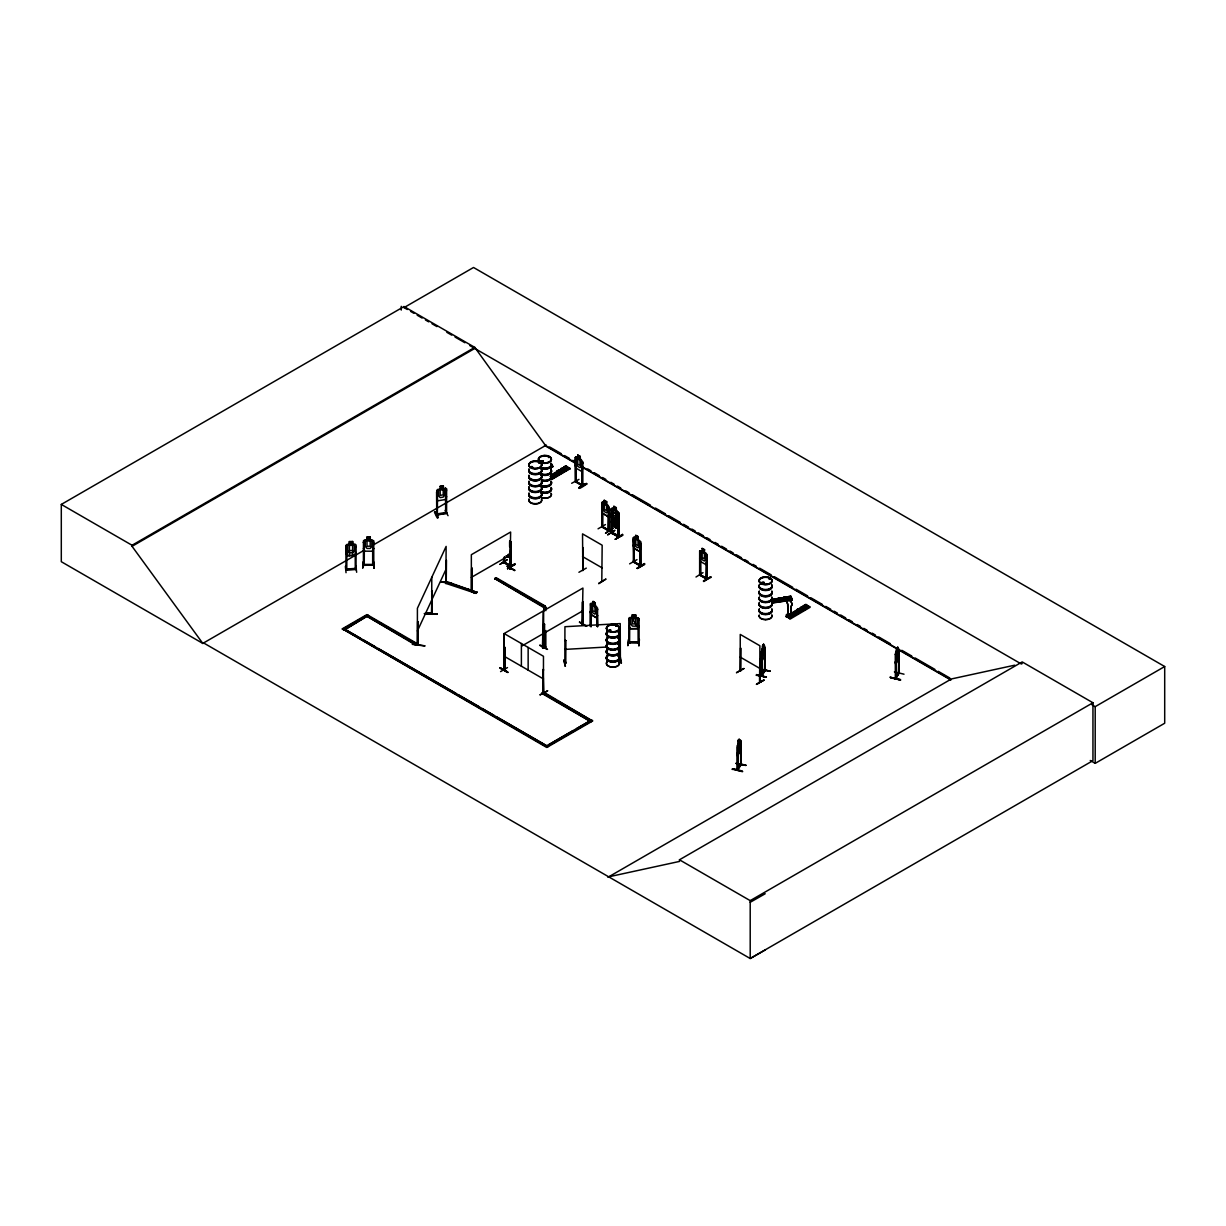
<?xml version="1.0" encoding="UTF-8"?>
<svg xmlns="http://www.w3.org/2000/svg" width="1226" height="1226" viewBox="0 0 1226 1226"><rect width="100%" height="100%" fill="white"/><g stroke="black" fill="none" stroke-linecap="round" stroke-linejoin="round"><path stroke-width="1.5" d="M551.102 470.937L551.271 467.397A3.479 2.023 59.5 0 0 551.271 463.382M806.677 605.184L787.153 617.291L806.984 605.675L805.988 604.97L785.989 616.663L788.027 614.854L790.77 616.601L791.276 605.966A3.479 2.023 59.5 0 0 791.276 601.951A3.479 2.023 59.5 0 0 787.766 599.974A3.479 2.023 59.5 0 0 787.766 603.974L788.103 615.513L787.613 604.066A3.479 2.023 59.5 0 1 787.613 600.05A3.479 2.023 59.5 0 1 791.138 602.043A3.479 2.023 59.5 0 1 791.138 606.042L790.617 616.693L787.904 615.084L789.375 614.732M609.107 630.409L610.579 631.114M609.583 630.133L610.165 631.053M615.759 626.195L616.739 625.904M628.34 639.681L627.865 645.75L628.846 639.282M629.735 619.988L628.785 620.172L629.735 619.988L629.597 642.945L628.693 642.884L639.083 643.129L639.083 618.747L637.872 617.735L629.934 617.506L628.846 618.471L628.877 642.93L628.693 641.826L629.812 641.826L629.827 642.884M638.961 642.056L629.704 641.826M629.842 641.857L638.164 641.995M638.041 620.203L638.991 620.233L638.041 620.203L638.148 642.853M639.344 639.543L638.853 646.025L639.39 639.589M417.836 643.911C416.503 646.194 418.786 641.842 418.066 644.355M417.376 644.677L417.407 608.28L446.126 546.398L445.881 583.392L476.01 593.369L477.021 592.357L446.954 581.63L445.881 583.392L446.954 581.63M431.475 614.211L431.843 612.54M431.521 614.211L431.981 590.641L431.981 614.349L432.364 613.398M446.233 560.757L445.804 583.315M628.831 618.532L629.98 617.597M631.742 617.613L638.194 628.386L629.888 628.754M632.248 617.567L632.248 614.778L635.666 614.885L635.666 617.735L637.259 618.808L637.259 624.019L635.543 626.195L632.355 626.103L630.654 623.819L630.654 618.609L632.355 617.735L632.371 614.87L635.543 615.038M635.666 614.946L635.666 617.674M637.872 617.797L639.083 618.747M639.083 626.317L637.903 629.061M412.365 644.37C430.862 646.822 427.751 646.117 412.488 644.048M436.916 614.241C423.261 614.441 416.963 612.632 437.038 614.011M426.832 613.153L437.176 614.165L426.709 613.506M426.832 612.785L437.069 614.349M740.703 747.753L740.351 751.109C733.071 761.744 741.531 751.369 740.565 747.783M761.239 659.067L761.714 661.304L764.442 656.906L764.84 653.611M898.873 656.446L898.505 659.787L895.746 664.14L895.287 661.902M732.259 769.499C732.995 766.74 755.247 776.043 732.443 768.825M756.58 674.606L766.373 677.12L756.411 675.281M766.342 677.104L756.565 674.974L766.373 677.12M890.597 677.809C921.385 684.782 868.912 672.4 900.405 679.495M900.374 679.94L890.628 677.426M578.917 572.281L586.289 568.113M743.983 668.568L736.673 672.446M560.803 471.673L559.117 472.332L559.087 470.937M800.808 610.487L799.107 609.751L799.398 610.962M531.149 467.596L531.854 466.493L532.161 467.504M532.467 466.708L532.574 467.596M538.75 462.692L539.287 462.524M539.394 462.953L539.287 463.06M542.352 461.344L540.467 461.635A6.482 3.739 0 0 1 543.241 460.746M542.474 461.635L541.294 460.961M548.666 456.976L548.604 457.574M548.42 457.129L548.543 457.007M762.802 583.331L761.162 583.193L761.974 582.427M769.208 578.427L769.959 578.933L768.993 579.086M779.138 599.437L781.115 598.717L780.594 600.081M761.315 659.174L761.729 650.041M737.883 747.032L737.945 769.79L737.132 769.33L741.148 763.829L740.366 764.365M764.488 670.453C758.542 682.039 762.802 672.063 764.809 670.484M761.331 675.97L761.315 651.68M740.826 765.147L740.596 740.259L740.703 765.254L741.071 742.006M740.381 765.101L740.335 764.227M741.086 763.936L740.887 764.334M764.488 670.208L764.518 670.913M741.086 764.717L737.7 770.189M765.285 670.561L764.855 647.788L764.534 670.974M898.551 672.921L899.317 672.522L895.378 678.76M896.068 677.641L895.746 678.959L898.995 673.074M898.551 673.748L898.765 648.937C896.528 652.017 898.244 643.083 897.662 649.979M467.642 588.741L475.075 592.94L467.688 589.17M475.029 593.353L468.761 590.242M507.687 671.879C484.193 659.251 523.41 681.733 500.239 667.726M547.194 649.428L540.099 645.075M737.7 750.067L738.282 751.369C740.856 749.071 740.565 735.615 738.282 740.197L737.654 770.173M897.693 647.021L895.869 653.535L895.808 678.852M787.536 616.847L787.536 614.364L788.854 614.9L787.705 614.257L787.705 616.739C790.034 619.498 788.027 612.586 789.375 614.839M581.63 471.29L582.427 469.052M582.519 469.006L581.676 471.412L576.005 468.133L575.346 464.884L576.082 468.087M608.142 516.59L602.533 513.265L601.721 510.108L602.472 513.311L608.142 516.59L608.97 514.184M596.618 617.797L597.491 615.529M597.583 615.59L596.664 617.935L591.131 614.548L590.242 611.452L590.993 614.655L596.755 617.889M640.539 549.248L639.696 551.654L634.026 548.374L633.367 545.126L634.026 548.374M706.988 562.428C704.644 569.002 708.95 555.117 706.13 553.462M611.299 514.031L612.142 511.625L617.935 514.828L618.624 518.062L617.797 514.935L612.142 511.625L611.376 513.985M618.778 520.253L617.858 522.613L612.065 519.395L611.376 516.161L612.065 519.395M786.234 616.402L790.249 619.007L809.988 607.36L805.957 604.479L789.115 614.624C789.13 615.713 788.226 612.433 786.234 614.931L786.678 617.03L806.677 605.337M436.778 498.185L437.789 500.79L445.498 499.503L446.632 496.53M446.387 512.345L436.487 514.016L437.697 514.261M436.487 514.843L446.494 513.158M742.19 771.292L732.412 769.223M356.015 568.665C353.517 568.849 357.578 568.174 356.015 569.523L356.122 545.018L354.912 544.083L346.989 544.421L345.901 545.539L346.958 555.746L354.958 555.409L356.122 552.512M372.474 551.148L373.608 548.39M364.52 551.179L363.463 548.466L364.612 551.148L372.551 551.24L373.715 548.405M434.525 512.131C440.502 526.751 437.1 510.215 434.525 512.146M435 511.993L437.973 517.357M417.637 621.536L417.514 644.263M432.334 590.702L431.552 591.606M449.743 583.346L441.421 581.722M446.233 583.438L446.463 560.236M441.299 581.906L451.49 583.239L441.283 582.074M538.827 459.014L538.72 461.466A2.314 1.349 59.5 0 0 538.383 461.574M578.963 479.397L571.668 483.289M598.058 528.82L605.429 524.575M636.984 559.638L629.643 563.853M696 577.002L703.019 572.634M417.407 630.961L431.782 599.974M432.533 598.349L446.126 569.079M607.728 534.934L614.931 530.276L607.774 534.597M503.503 562.489L504.33 562.872L504.254 557.156M503.61 561.692L504.576 562.719L504.499 557.002M510.031 540.835L511.012 542.183L511.012 566.565L503.564 562.473L511.181 566.366L510.66 565.171M611.238 533.019L611.989 533.448L612.264 510.568L611.345 510.338L612.019 510.721M612.096 533.448L612.264 510.568M616.157 507.717L617.383 517.326L616.157 518.874L616.157 524.069L613.843 522.797L613.843 517.587L612.617 514.69L613.843 506.246L616.31 507.61L616.234 510.46L618.778 512.759L618.778 537.141C620.678 535.272 602.993 528.682 618.195 535.946M564.236 659.849L565.385 666.285L564.221 660.186M565.278 666.208L563.715 660.339M504.085 670.055L503.947 633.658L543.225 610.977L542.49 647.864L543.578 647.573M505.189 669.748L504.131 670.3L504.438 647.236L504.928 670.499L504.56 669.12M505.189 670.346L504.438 669.917M542.735 691.587L592.556 721.026L546.75 747.477L342.376 628.769L366.926 614.594L417.805 643.957M345.38 566.335L346.038 572.711M363.233 561.753L362.712 568.19L363.294 562.182M575.53 481.542L582.84 485.726L582.028 484.515M602.38 526.49C600.694 524.605 604.265 528.145 601.69 526.889M606.64 501.587L606.472 504.468L606.64 501.587L604.142 500.239L603.008 508.606L604.219 511.533L606.472 512.836L607.682 511.303L607.682 506.093L606.472 504.468L609.061 506.752L609.046 531.134L608.724 529.739M640.539 566.151L633.244 561.952M634.317 561.447L633.244 561.125L634.057 561.6M633.551 560.956L634.317 562.274L633.581 539.164L634.057 562.428L633.275 537.693L635.696 538.091M638.194 539.44L638.194 536.651L635.696 535.302L634.578 543.67L635.773 546.597L638.041 547.899L639.236 546.367L639.236 541.156L638.041 539.532L640.616 541.815L640.616 566.197L639.773 565.768L640.125 550.505M699.632 575.147L699.663 550.811L702.237 551.302M700.705 574.534L699.939 574.075L700.613 575.316M706.758 578.442L706.988 579.316L706.912 554.918M700.107 574.963L707.264 579.132L706.498 556.068L706.237 578.979L706.498 561.738M610.364 630.915L609.705 630.164M615.759 626.118L616.586 626.103M616.831 626.118L616.203 626.317M471.382 590.273L472.347 590.089L471.336 590.258M510.89 568.665L509.893 568.91L510.629 545.8L510.139 569.063L510.951 568.665L510.935 542.168M542.75 647.19L543.578 646.746L542.75 648.018L543.225 624.754L542.612 647.757M583.254 624.708L582.197 624.953L582.672 624.218M761.668 652.814L761.653 676.124L762.48 648.83L761.744 650.102C765.453 639.313 764.809 653.81 762.419 657.213L761.836 655.91M756.396 675.373L756.595 674.591M770.005 671.342L760.35 669.059M760.166 668.936L770.143 671.128M738.481 740.366L739.186 739.247L738.481 741.286M736.09 763.43L745.822 765.162M736.244 763.246L745.852 765.162M740.734 764.626L737.178 770.204L737.117 745.776L740.673 740.381M896.65 649.044L897.355 647.926L896.65 649.979M896.528 648.876L895.241 654.485L898.397 648.539M898.535 673.871L898.888 650.623L899.302 673.457M896.053 655.711L896.053 678.392M894.398 671.894L904.022 674.193M898.535 673.289L896.083 677.748M558.688 472.087C558.182 469.773 562.581 471.458 559.991 472.393M432.349 612.724L431.705 613.904L431.782 577.293M530.889 467.029L532.115 466.631M532.467 467.106L531.256 467.29M538.904 462.769L539.379 463.152M542.352 461.926L541.662 461.145M761.959 583.346L762.817 582.871L761.959 582.565M566.014 662.5L565.079 662.622M619.207 659.726L620.295 659.19L620.371 660.247L620.218 623.59L564.925 626.716L564.849 663.404L566.014 662.745M445.482 512.499L446.586 512.529M445.482 513.326L445.605 512.759M345.809 568.833L346.989 569.232M355.249 569.216L355.969 568.358M616.157 527.977L617.383 519.533L616.157 516.621L616.157 511.426L613.858 510.154L612.617 522.107L613.843 523.732L613.69 526.613L616.157 527.977L616.157 525.188M431.95 612.448L431.521 613.521M431.935 614.333L431.981 590.641M417.805 644.784L417.989 621.597M445.467 488.255L437.789 489.465L436.747 490.645L436.824 515.073L446.586 513.357L446.601 488.975L445.436 488.178L446.632 489.036M436.885 490.722L437.851 489.557M895.746 677.442L895.869 678.039M791.031 597.307L770.939 600.142M791.965 599.07L771.859 602.073M772.303 603.039L792.318 600.004L772.165 602.732M500.193 668.124L507.702 672.354M363.294 564.251C364.919 563.255 364.873 566.228 363.294 565.293M363.294 565.079L364.459 565.079M373.608 564.251C374.39 567.24 370.773 563.715 373.715 564.251M583.162 569.569L582.488 570.396M602.211 581.323L602.211 580.879M740.473 670.27L740.627 671.097L740.841 648.247M476.01 593.369L477.021 591.652M628.693 642.654L629.735 642.669M764.917 671.036L764.84 646.133M761.775 676.016L765.223 670.561M363.586 541.018L367.003 540.007L367.003 537.218M471.382 591.101L471.336 554.704L510.629 532.023L510.001 568.803M504.683 668.86L503.855 669.273L504.821 669.948M543.562 647.619L543.639 610.732L582.932 588.051L582.197 624.953M544.528 647.021L544.559 624.279L543.639 624.524L544.559 624.279M564.956 662.331L565.079 663.419M564.925 663.189L565.738 663.067M619.375 659.22L620.371 659.435L619.207 659.496M619.375 660.048L620.295 660.017L619.176 660.109L619.283 637.428L620.264 637.581L619.314 637.643M345.916 568.833L346.054 569.921L356.107 569.462M345.916 569.646L356.092 569.247M530.981 466.891L531.854 466.6M540.605 461.344L541.31 461.007L540.758 462.049M762.572 583.315L763.139 583.04M576.067 457.007L582.595 461.574L582.595 485.956L575.3 481.757L575.346 457.405L577.844 457.942L577.752 454.999L580.174 456.409L581.216 466.125L580.021 467.658L577.752 466.355L576.557 463.428L576.557 458.217L577.752 457.988M575.346 457.405L576.143 456.961M602.579 502.032L601.721 502.629L604.219 502.982M634.164 537.203L633.367 537.77L633.352 562.06M590.288 626.379L590.334 603.912L591.131 603.483C594.641 606.763 590.733 597.951 595.162 602.916L596.204 612.648L594.993 614.18L592.74 612.877L591.53 609.95L592.74 601.522M510.031 555.424L510.859 554.842M508.392 554.413L508.392 557.401L508.468 554.55L510.935 554.918M618.701 537.095L611.345 533.019L611.299 508.729L613.766 509.096M611.391 508.805L612.203 508.223M372.781 565.048L373.715 565.079M373.578 564.496L363.294 564.466M629.689 642.072L628.877 642.072M552.451 466.141L551.746 467.045L553.248 466.585M565.952 465.911L569.983 468.792L565.952 465.911C558.627 467.688 574.917 471.918 563.945 467.091M550.505 476.822L566.673 466.616L550.259 476.5M551.302 479.136L569.676 468.301L568.757 468.133M506.001 555.991L508.468 557.355M510.077 555.531L508.3 554.474M611.207 521.479L612.157 522.889M613.69 523.824L612.126 522.858M613.69 526.613L616.234 527.931M789.038 618.348L809.696 606.87L805.988 604.97M789.667 618.686L789.958 617.03L791.965 615.85L789.667 616.862L789.667 618.057L786.525 616.28L788.533 613.904M510.062 540.758L510.935 542.229M510.43 565.355L504.33 562.274L510.782 565.692M514.767 563.853L507.533 568.665L514.797 563.914M507.533 568.665L515.119 564.466M514.843 564.312L507.61 568.619M611.299 508.729L611.33 533.049L619.053 536.957L618.778 512.759L612.172 508.116M618.027 514.046L618.946 514.261L618.027 514.046L618.027 536.819L618.272 525.234M615.299 539.241L622.517 534.429L615.299 539.241L622.915 535.072L615.36 539.149M538.72 461.466L538.827 461.405A2.314 1.349 59.5 0 0 538.475 461.512M551.271 467.397L551.118 467.474A3.479 2.023 59.5 0 0 551.118 463.474A6.482 3.739 0 0 1 548.865 467.336A6.482 3.739 0 0 1 541.677 467.596M556.819 471.29C567.791 476.117 551.501 471.887 558.826 470.11L562.55 472.5L558.826 470.11M560.604 469.068C571.577 473.88 555.286 469.65 562.611 467.888L566.335 470.278L562.611 467.888M550.857 475.106L565.952 466.202L566.673 466.769M551.348 475.397L566.673 466.616M550.428 476.776L566.948 467.121M550.581 478.738L568.956 467.888M550.673 478.799L567.347 469.052M551.072 479.029L569.676 468.01M551.639 479.151L569.722 468.485M551.792 479.443L569.921 468.807M796.823 609.858C807.796 614.686 791.521 610.456 798.831 608.678L802.555 611.069L798.831 608.678M800.609 607.636C811.581 612.448 795.306 608.219 802.616 606.456L806.34 608.847L802.616 606.456M803.95 605.659C814.922 610.487 798.647 606.257 805.957 604.479M806.156 605.246L786.433 616.877L787.153 617.291M788.946 618.272L808.961 606.456M789.237 618.241L807.367 607.621M789.268 618.287L809.681 606.579M349.425 544.482L347.724 545.478L347.724 550.689L349.425 552.849L352.613 552.711L354.314 550.413L354.314 545.202L352.613 544.344M471.995 568.098L471.995 590.779M507.12 566.397L514.935 570.396L507.533 566.167M510.338 568.174L509.893 568.098M504.606 647.052L504.867 647.19M582.442 625.091L582.273 602.227L583.178 601.981L582.58 625.045L583.178 601.981M504.698 670.453L505.112 647.619M543.884 647.405C543.884 645.719 543.93 646.117 544.635 646.317M544.375 646.761L544.007 647.328M543.21 692.215L543.057 669.534L543.731 692.567M543.731 669.917L542.796 669.687M542.72 691.74L543.455 692.797L543.47 656.278L504.192 633.597L504.315 670.239M543.547 691.97L542.015 693.502L591.116 721.853L542.015 692.797M542.842 692.429L543.731 692.598M540.084 694.82L547.731 690.759L540.114 694.851M583.116 547.7L583.162 570.396M601.797 581.553L602.165 545.218L582.534 533.877L582.825 570.565L582.779 547.501M598.686 583.346L606.012 579.024L598.717 583.729M736.458 672.813L743.814 668.492M759.522 682.1L759.813 659.205L759.813 681.886M763.936 680.139L756.396 684.307L763.936 680.154M203.7 642.991L202.903 643.466L61.3 561.707L61.3 504.422L404.028 306.546L474.784 347.387L545.539 445.528L575.3 462.708M404.028 306.546L404.028 307.603L473.527 267.483L1164.7 666.53L1164.7 723.233L1095.201 763.354L1090.236 760.472M61.3 504.422L132.056 545.264L474.784 347.387M765.208 949.966L750.205 958.517L203.608 642.945L202.796 643.405L132.056 546.321L474.784 348.445M202.796 643.405L363.831 550.428M373.746 544.712L546.336 445.069M575.561 458.922L576.036 482.17L575.852 481.282M580.174 456.409L577.676 455.061M580.174 459.198L581.66 460.148M581.844 462.846L582.764 463.091L581.844 462.846L581.844 485.619M586.81 483.979C571.454 494.829 582.902 481.757 586.81 483.994M579.07 487.58L586.457 483.35M342.376 629.474L366.926 615.299L404.365 636.922M471.336 577.385L510.629 554.704M602.012 504.101L602.135 526.812L609.322 530.965L609.23 508.269L608.311 508.024L608.311 530.735M608.127 505.327L602.487 502.078M609.23 508.269L608.311 508.024M494.691 578.503L496.132 577.676L545.233 606.027L543.808 607.56L494.691 578.503L543.808 606.855L545.831 606.855L545.831 610.671M494.691 579.208L496.132 578.381L505.94 584.051M608.234 530.076C592.143 520.606 613.828 533.049 608.494 529.693M608.234 530.674L608.571 513.556M612.877 528.483L605.491 533.187L612.908 528.544M407.645 638.807L417.468 644.478L416.028 645.305L366.926 616.249L416.028 644.6L418.02 643.619M634.057 537.141L640.616 541.815M635.773 535.44L638.194 536.651M639.911 565.845L640.125 542.949M545.233 606.027L543.808 606.855L543.808 611.376M640.386 565.324L634.057 561.83L640.049 564.987M637.459 568.496L644.815 564.19L637.459 568.435M590.334 603.912L591.101 603.361L597.583 608.096L597.491 626.762M590.534 605.445L591.208 605.828M592.74 601.705L595.162 602.916M521.954 645.933L543.225 633.658M543.639 633.413L582.932 610.732M596.648 606.655L595.085 605.751L594.993 603.008M596.832 626.379L597.093 609.215L597.752 626.609M702.069 548.42L704.567 549.769L704.414 552.65L705.624 554.275L705.624 559.485L704.414 561.018L702.161 559.715L700.95 556.788L700.95 551.577L702.161 551.348L702.161 548.374L704.567 549.769M597.752 609.598L596.832 609.368M700.613 552.665L699.694 552.436L700.613 552.665L700.69 575.392M704.567 552.558L706.099 553.524L699.74 550.888L700.061 574.979M699.663 558.29L700.398 561.493L706.161 564.726M707.157 556.451L706.237 556.206M700 574.136L700.444 574.718M706.421 578.105L700.444 574.948L706.988 578.488M703.433 580.894L710.835 576.68L703.831 581.553M703.479 581.277L711.172 577.277M542.015 693.502L543.44 692.675L554.903 699.295M548.405 744.872L573.17 730.558M576.481 728.658L588.036 721.991M342.376 628.769L546.75 746.772L592.556 720.321M607.912 877.295L951.453 678.943L1014.745 665.182M608.709 876.82L679.465 861.434L679.465 859.794L1022.193 661.917L1092.948 702.759L1092.948 760.641L750.205 958.517L750.205 900.635L1092.948 702.759M1022.193 663.557L1021.396 664.032L469.849 345.594M1091.922 704.751L1095.201 706.651L1164.7 666.53M750.205 902.29L765.208 893.739M367.003 540.084L365.287 541.003L365.287 546.214L367.003 548.451L370.191 548.451L371.892 546.214L371.892 541.003L370.191 540.084L370.191 537.218M615.835 626.18L616.448 625.904M610.517 631.007L608.862 630.716M544.145 646.807L544.298 624.126M762.633 583.055L761.637 583.055M437.651 514.077L437.513 514.951L437.498 513.847M609.552 630.271L609.077 630.317A6.482 3.739 0 0 1 610.609 629.781M446.233 582.611L445.85 583.453M540.865 461.558L541.938 462.018L540.804 461.926M532.207 467.259L531.364 467.198M472.071 589.905L471.52 591.361L471.596 568.634M564.88 662.316L565.86 662.301L565.033 662.316M620.157 660.293L619.207 660.324L619.283 637.428M582.028 485.343L582.105 462.692M633.505 561.799L640.876 566.014L640.784 543.333L639.865 543.087M443.352 485.818L440.027 486.293L440.18 489.235L438.525 490.431L438.525 495.641L440.18 497.603L443.23 497.082L444.885 494.584L444.885 489.373L443.23 488.714L443.352 485.818L443.322 488.546M440.18 486.431L443.23 485.925M436.594 492.147L437.59 492.193L436.594 492.147L436.732 515.043M445.482 490.645L446.494 490.691L445.482 490.645L445.697 513.541M445.084 510.368L448.042 515.686M355.249 568.42L345.87 569.063M778.249 598.487L781.008 597.767L782.357 600.97L781.008 597.767M783.46 597.384C787.628 604.679 780.043 595.346 786.234 596.955L787.582 600.158L786.234 596.955M788.073 596.679L790.847 596.25L792.195 599.146L789.421 599.575L788.073 596.679L789.421 599.575M770.863 599.637L790.847 596.541L791.199 597.66M770.878 599.836L790.847 596.25M771.016 600.311L790.923 597.062M782.357 600.679L779.598 601.399L778.249 598.196M784.809 600.296L787.582 599.866M772.043 602.487L792.211 599.437M432.058 613.965L431.736 591.162M639.007 643.16L638.884 642.026L637.949 642.301M446.341 513.158L446.494 512.33M437.36 514.629L437.498 491.994M559.362 471.106L560.68 471.412M799.704 610.747C801.283 612.004 796.869 608.019 800.854 610.318M565.86 640.447L564.925 640.508L565.906 640.646L565.753 663.097M619.804 657.167L620.984 663.067M564.925 649.397L606.87 647.021M575.668 481.619L575.423 457.482M575.913 482.14L576.22 464.976M609.046 531.134L601.767 526.935L601.813 502.583M352.613 555.501L352.598 541.494L349.303 541.54L349.303 544.329M349.425 545.401L352.613 545.279M349.425 550.612L352.613 550.489M347.035 555.577L354.958 555.409M346.851 546.934L345.916 546.965L346.881 547.148L346.774 569.891L346.927 568.757M355.157 546.597L356.107 546.765L355.157 546.597L355.295 569.523M355.05 568.695L345.931 569.033M355.846 565.876L356.659 572.266M367.003 537.294L370.191 537.294M370.191 540.007L373.715 540.972L373.792 568.082M363.402 542.398L364.352 542.398L364.245 565.355M373.608 542.398L372.673 542.398L372.673 565.293M363.402 542.612L364.352 542.612M372.673 542.612L373.608 542.612M373.715 562.182L374.282 568.144M364.459 564.696L372.551 564.696M373.578 565.063L363.402 565.355L363.463 540.911L364.551 539.915L372.474 540.084L373.608 541.003M543.808 607.56L545.831 607.56M543.808 646.945L545.831 646.945M897.555 649.949L897.555 658.316L896.451 660.048L895.869 658.745M637.827 628.892L629.98 628.662L628.846 625.95L629.888 628.831M510.706 567.623L510.215 569.017M559.7 472.179L558.688 471.857M762.143 582.457L763.108 582.902M780.303 599.866L779.475 599.667M345.977 569.875L345.901 545.539M609.705 631.114L608.924 630.854A6.59 3.801 0 0 1 610.579 630.409M895.348 662.009L895.639 664.124M760.197 669.289L770.158 671.158M738.251 740.167L738.389 743.017M737.071 753.3L737.592 755.461M736.075 763.43L745.852 765.499M620.325 657.075L621.444 663.067M446.954 582.335L475.259 591.76M445.942 582.641L476.01 592.664M373.807 562.106L373.853 568.144M582.488 485.128L576.036 481.588L581.768 484.898M582.488 485.956L582.519 461.558M640.508 566.213L639.788 564.895L640.8 565.155M781.115 598.962L779.292 599.775M613.843 515.349L616.157 516.636M616.08 525.05L617.919 526.061L611.376 521.433M506.491 555.7L507.978 556.512L507.978 555.593M756.595 684.399L763.783 680.016M550.597 464.654L553.11 466.37M579.469 621.965L586.886 626.195M579.469 622.287L585.645 625.98M468.868 589.859L475.09 592.924M547.547 649.336L539.731 645.351M507.487 667.572L500.576 671.618M404.028 307.603L407.323 309.504M410.618 311.404L413.913 313.304M417.192 315.205L422.127 318.055M425.422 319.955L428.717 321.856M432.012 323.756L436.946 326.606M446.816 332.307L451.75 335.158M455.045 337.058L464.915 342.744M549.646 446.969L561.217 453.651M564.527 455.566L569.492 458.432M572.787 460.332L576.097 462.248M587.683 468.93L590.978 470.845M594.288 472.746L599.253 475.611M602.564 477.527L605.859 479.427M610.824 482.293L614.134 484.209M617.444 486.109L620.739 488.025M625.704 490.89L629.015 492.791M632.325 494.706L650.516 505.204M655.466 508.07L665.396 513.801M668.691 515.702L680.277 522.383M683.572 524.299L688.537 527.165M691.847 529.065L695.157 530.981M698.468 532.896L703.418 535.747M706.728 537.662L710.038 539.578M714.988 542.428L718.298 544.344M721.608 546.26L726.574 549.125M729.884 551.026L733.179 552.941M736.489 554.842L741.454 557.707M744.764 559.623L748.059 561.523M753.025 564.389L756.335 566.305M759.645 568.205L771.215 574.887M774.525 576.802L792.716 587.3M796.011 589.216L807.597 595.897M810.892 597.798L822.477 604.495M825.772 606.395L830.738 609.261M834.048 611.176L837.358 613.077M840.668 614.992L845.618 617.858M848.928 619.758L852.239 621.674M857.189 624.54L860.499 626.44M863.809 628.356L867.119 630.256M872.084 633.122L875.379 635.037M878.69 636.938L890.26 643.635M901.846 650.316L911.761 656.033M915.071 657.948L934.917 669.396M938.212 671.312L949.798 677.993M581.906 466.524L950.64 679.419M544.451 445.375L574.32 462.616M580.955 466.447L950.886 680.032M706.912 579.27L699.74 575.178M634.164 548.267L639.727 551.485M582.534 556.558L602.165 567.899M740.243 657.105L759.89 668.446M509.219 585.936L543.593 605.782M504.192 656.278L543.47 678.959M558.182 701.18L592.556 721.026M346.881 630.425L360.092 638.056M363.386 639.957L374.941 646.623M378.236 648.523L455.781 693.303M459.091 695.203L478.891 706.636M482.186 708.536L493.741 715.218M497.036 717.118L548.191 746.649L345.242 629.474M679.465 859.794L750.205 900.635M788.226 615.329L788.241 613.751M611.376 532.268L611.866 533.402M510.246 566.182L510.261 554.811M586.472 483.718L579.101 487.979M781.299 598.855L780.303 600.096L779.184 599.376M345.901 552.941L347.035 555.654M352.72 541.448L352.72 544.252M1095.201 706.651L1095.201 763.354M895.287 654.469L895.348 678.898M791.965 615.85L791.965 617.322M791.674 615.682L791.674 616.862M763.323 645.091L762.618 647.144L763.66 644.186L763.614 647.144L763.553 644.171L762.373 646.025L762.526 648.861M759.783 682.254L759.89 645.765L740.243 634.424L740.213 670.959M740.504 648.064L740.473 671.097M737.546 746.956L737.531 770.28M700.368 552.819L700.444 575.546M640.447 541.846L640.447 549.294M638.118 536.697L638.041 539.532M637.934 642.056L637.918 643.098M613.935 506.384L613.935 509.173M604.295 500.331L604.295 503.12M602.686 513.939L602.502 527.364L602.426 504.637M597.093 616.785L597.093 626.225M591.208 611.498L591.208 626.609M590.947 605.966L590.947 626.762M590.534 611.115L590.534 626.225M589.691 721.026L546.75 745.822M551.961 478.753L551.669 477.113L551.669 478.293M545.831 630.47L545.831 647.65L543.808 647.65L543.9 624.662M543.057 669.534L543.179 692.246M528.145 647.435L528.145 670.116M521.387 643.527L521.387 666.208M514.537 570.626L507.166 565.937M509.618 541.54L509.618 546.75M503.825 558.52L503.61 562.519M503.58 558.673L503.58 562.535M472.255 568.251L472.255 591.024M401.254 306.331L401.254 310.086M370.298 539.992L370.298 537.126L366.88 537.203L366.88 539.992M349.425 541.616L349.425 555.639M132.056 545.264L132.056 546.321M541.555 481.128A6.467 3.739 0 0 1 535.302 485.833A6.467 3.739 0 0 1 529.05 481.128M541.57 469.987A6.498 3.755 0 0 1 535.302 474.707A6.498 3.755 0 0 1 529.019 469.987M541.57 468.945A6.482 3.739 0 0 1 535.302 473.665A6.482 3.739 0 0 1 529.034 468.945M541.57 476.255A6.482 3.739 0 0 1 535.302 480.96A6.482 3.739 0 0 1 529.034 476.255M541.003 474.952A6.59 3.801 0 0 1 536.16 480.623A6.59 3.801 0 0 1 528.942 475.872M541.003 474.631A6.59 3.801 0 0 1 536.16 480.301A6.59 3.801 0 0 1 528.942 475.55M541.57 475.198A6.498 3.755 0 0 1 535.302 479.918A6.498 3.755 0 0 1 529.019 475.198M541.003 468.7A6.59 3.801 0 0 1 536.16 474.37A6.59 3.801 0 0 1 528.942 469.619M541.003 468.378A6.59 3.801 0 0 1 536.16 474.048A6.59 3.801 0 0 1 528.942 469.297M541.555 481.496A6.467 3.739 0 0 1 535.302 486.201A6.467 3.739 0 0 1 529.05 481.496M541.555 482.079A6.467 3.739 0 0 1 535.302 486.783A6.467 3.739 0 0 1 529.05 482.079M541.555 498.967A6.467 3.739 0 0 1 535.302 503.671A6.467 3.739 0 0 1 529.05 498.967M541.585 481.726A6.513 3.755 0 0 1 535.302 486.461A6.513 3.755 0 0 1 529.019 481.726M541.57 487.825A6.498 3.755 0 0 1 535.302 492.545A6.498 3.755 0 0 1 529.019 487.825M541.57 486.783A6.482 3.739 0 0 1 535.302 491.503A6.482 3.739 0 0 1 529.034 486.783M541.57 494.093A6.482 3.739 0 0 1 535.302 498.798A6.482 3.739 0 0 1 529.034 494.093M541.003 492.791A6.59 3.801 0 0 1 536.16 498.461A6.59 3.801 0 0 1 528.942 493.71M541.003 492.469A6.59 3.801 0 0 1 536.16 498.139A6.59 3.801 0 0 1 528.942 493.388M541.57 493.036A6.498 3.755 0 0 1 535.302 497.756A6.498 3.755 0 0 1 529.019 493.036M541.003 486.538A6.59 3.801 0 0 1 536.16 492.208A6.59 3.801 0 0 1 528.942 487.458M541.003 486.216A6.59 3.801 0 0 1 536.16 491.887A6.59 3.801 0 0 1 528.942 487.136M541.555 499.334A6.467 3.739 0 0 1 535.302 504.039A6.467 3.739 0 0 1 529.05 499.334M618.165 638.424A6.482 3.739 0 0 1 617.107 643.435A6.482 3.739 0 0 1 608.357 643.267A6.482 3.739 0 0 1 607.881 638.225M618.241 638.026A6.59 3.801 0 0 1 617.184 643.129A6.59 3.801 0 0 1 608.28 642.96A6.59 3.801 0 0 1 607.805 637.827M618.18 643.711A6.513 3.755 0 0 1 617.122 648.753A6.513 3.755 0 0 1 608.341 648.585A6.513 3.755 0 0 1 607.866 643.512M618.134 643.313A6.452 3.724 0 0 1 617.092 648.324A6.452 3.724 0 0 1 608.372 648.156A6.452 3.724 0 0 1 607.897 643.114M618.241 631.758A6.59 3.801 0 0 1 617.184 636.861A6.59 3.801 0 0 1 608.28 636.692A6.59 3.801 0 0 1 607.805 631.559M618.165 637.367A6.482 3.739 0 0 1 617.107 642.393A6.482 3.739 0 0 1 608.357 642.225A6.482 3.739 0 0 1 607.881 637.168M618.165 632.156A6.482 3.739 0 0 1 617.107 637.183A6.482 3.739 0 0 1 608.357 637.014A6.482 3.739 0 0 1 607.881 631.957M609.123 631.298A6.482 3.739 0 0 1 610.609 630.838M618.241 637.704A6.59 3.801 0 0 1 617.184 642.807A6.59 3.801 0 0 1 608.28 642.639A6.59 3.801 0 0 1 607.805 637.505M618.241 631.436A6.59 3.801 0 0 1 617.184 636.539A6.59 3.801 0 0 1 608.28 636.371A6.59 3.801 0 0 1 607.805 631.237M609.061 630.562A6.59 3.801 0 0 1 610.579 630.087M618.165 631.114A6.482 3.739 0 0 1 617.107 636.141A6.482 3.739 0 0 1 608.357 635.972A6.482 3.739 0 0 1 607.881 630.915M618.165 656.262A6.482 3.739 0 0 1 617.107 661.274A6.482 3.739 0 0 1 608.357 661.105A6.482 3.739 0 0 1 607.881 656.063M618.241 655.864A6.59 3.801 0 0 1 617.184 660.967A6.59 3.801 0 0 1 608.28 660.799A6.59 3.801 0 0 1 607.805 655.665M618.18 661.289A6.513 3.755 0 0 1 617.122 666.331A6.513 3.755 0 0 1 608.341 666.162A6.513 3.755 0 0 1 607.866 661.09M618.134 661.151A6.452 3.724 0 0 1 617.092 666.162A6.452 3.724 0 0 1 608.372 665.994A6.452 3.724 0 0 1 607.897 660.952M618.134 644.248A6.452 3.724 0 0 1 617.092 649.244A6.452 3.724 0 0 1 608.372 649.075A6.452 3.724 0 0 1 607.897 644.048M618.18 643.911A6.513 3.755 0 0 1 617.122 648.952A6.513 3.755 0 0 1 608.341 648.784A6.513 3.755 0 0 1 607.866 643.727M618.241 649.596A6.59 3.801 0 0 1 617.184 654.699A6.59 3.801 0 0 1 608.28 654.531A6.59 3.801 0 0 1 607.805 649.397M618.165 655.205A6.482 3.739 0 0 1 617.107 660.232A6.482 3.739 0 0 1 608.357 660.063A6.482 3.739 0 0 1 607.881 655.006M618.165 649.995A6.482 3.739 0 0 1 617.107 655.021A6.482 3.739 0 0 1 608.357 654.853A6.482 3.739 0 0 1 607.881 649.795M618.241 655.542A6.59 3.801 0 0 1 617.184 660.645A6.59 3.801 0 0 1 608.28 660.462A6.59 3.801 0 0 1 607.805 655.343M618.241 649.274A6.59 3.801 0 0 1 617.184 654.377A6.59 3.801 0 0 1 608.28 654.209A6.59 3.801 0 0 1 607.805 649.075M618.165 648.952A6.482 3.739 0 0 1 617.107 653.979A6.482 3.739 0 0 1 608.357 653.81A6.482 3.739 0 0 1 607.881 648.753M771.813 597.001A6.452 3.724 0 0 1 765.576 601.69A6.452 3.724 0 0 1 759.338 597.001M771.936 585.476A6.59 3.801 0 0 1 765.576 590.258A6.59 3.801 0 0 1 759.216 585.476M760.917 583.775A6.59 3.801 0 0 1 763.875 582.779M771.844 585.859A6.482 3.739 0 0 1 765.576 590.564A6.482 3.739 0 0 1 759.308 585.859M760.994 584.174A6.482 3.739 0 0 1 763.905 583.208M771.936 585.154A6.59 3.801 0 0 1 765.576 589.936A6.59 3.801 0 0 1 759.216 585.154M760.917 583.453A6.59 3.801 0 0 1 763.875 582.457M771.844 584.802A6.482 3.739 0 0 1 765.576 589.522A6.482 3.739 0 0 1 759.308 584.802M760.994 583.132A6.482 3.739 0 0 1 763.905 582.151M771.844 592.112A6.482 3.739 0 0 1 765.576 596.817A6.482 3.739 0 0 1 759.308 592.112M771.936 591.729A6.59 3.801 0 0 1 765.576 596.526A6.59 3.801 0 0 1 759.216 591.729M771.936 591.407A6.59 3.801 0 0 1 765.576 596.204A6.59 3.801 0 0 1 759.216 591.407M771.844 591.055A6.482 3.739 0 0 1 765.576 595.775A6.482 3.739 0 0 1 759.308 591.055M771.828 597.399A6.467 3.739 0 0 1 765.576 602.104A6.467 3.739 0 0 1 759.323 597.399M771.828 597.92A6.467 3.739 0 0 1 765.576 602.625A6.467 3.739 0 0 1 759.323 597.92M771.874 597.614A6.513 3.755 0 0 1 765.576 602.349A6.513 3.755 0 0 1 759.292 597.614M771.844 603.682A6.482 3.739 0 0 1 765.576 608.403A6.482 3.739 0 0 1 759.308 603.682M771.844 602.64A6.482 3.739 0 0 1 765.576 607.36A6.482 3.739 0 0 1 759.308 602.64M771.844 609.95A6.482 3.739 0 0 1 765.576 614.655A6.482 3.739 0 0 1 759.308 609.95M771.936 609.567A6.59 3.801 0 0 1 765.576 614.364A6.59 3.801 0 0 1 759.216 609.567M771.936 609.245A6.59 3.801 0 0 1 765.576 614.042A6.59 3.801 0 0 1 759.216 609.245M771.844 608.893A6.482 3.739 0 0 1 765.576 613.613A6.482 3.739 0 0 1 759.308 608.893M771.936 603.315A6.59 3.801 0 0 1 765.576 608.096A6.59 3.801 0 0 1 759.216 603.315M771.936 602.993A6.59 3.801 0 0 1 765.576 607.774A6.59 3.801 0 0 1 759.216 602.993M551.286 464.056A6.59 3.801 0 0 1 548.926 468.071A6.59 3.801 0 0 1 541.616 468.347M540.252 462.355A6.59 3.801 0 0 1 543.21 461.374M551.194 464.439A6.498 3.755 0 0 1 548.865 468.393A6.498 3.755 0 0 1 541.662 468.654M540.329 462.754A6.498 3.755 0 0 1 543.241 461.788M551.286 463.735A6.59 3.801 0 0 1 548.926 467.75A6.59 3.801 0 0 1 541.616 468.025M540.252 462.033A6.59 3.801 0 0 1 543.21 461.053M551.286 470.002A6.59 3.801 0 0 1 548.926 474.002A6.59 3.801 0 0 1 541.616 474.278M551.194 469.65A6.498 3.755 0 0 1 548.865 473.604A6.498 3.755 0 0 1 541.662 473.864M551.179 470.707A6.482 3.739 0 0 1 548.865 474.646A6.482 3.739 0 0 1 541.677 474.906M551.179 475.581A6.482 3.739 0 0 1 548.865 479.519A6.482 3.739 0 0 1 541.677 479.795M551.286 470.324A6.59 3.801 0 0 1 548.926 474.324A6.59 3.801 0 0 1 541.616 474.6M551.164 475.949A6.467 3.739 0 0 1 548.85 479.872A6.467 3.739 0 0 1 541.677 480.148M551.286 487.841A6.59 3.801 0 0 1 548.926 491.841A6.59 3.801 0 0 1 541.616 492.116M551.194 482.278A6.498 3.755 0 0 1 548.865 486.232A6.498 3.755 0 0 1 541.662 486.492M551.194 487.488A6.498 3.755 0 0 1 548.865 491.442A6.498 3.755 0 0 1 541.662 491.703M551.179 488.546A6.482 3.739 0 0 1 548.865 492.484A6.482 3.739 0 0 1 541.677 492.745M551.179 493.419A6.482 3.739 0 0 1 548.865 497.358A6.482 3.739 0 0 1 541.677 497.633M551.286 488.163A6.59 3.801 0 0 1 548.926 492.162A6.59 3.801 0 0 1 541.616 492.438M551.286 481.573A6.59 3.801 0 0 1 548.926 485.588A6.59 3.801 0 0 1 541.616 485.864M551.179 481.236A6.482 3.739 0 0 1 548.865 485.174A6.482 3.739 0 0 1 541.677 485.435M551.164 476.516A6.467 3.739 0 0 1 548.85 480.439A6.467 3.739 0 0 1 541.677 480.715M551.286 481.895A6.59 3.801 0 0 1 548.926 485.91A6.59 3.801 0 0 1 541.616 486.186M551.21 476.194A6.513 3.755 0 0 1 548.88 480.148A6.513 3.755 0 0 1 541.662 480.423M551.21 493.572A6.513 3.755 0 0 1 548.88 497.526A6.513 3.755 0 0 1 541.662 497.802M612.755 515.809L614.395 520.023C611.069 521.556 614.027 524.667 614.916 520.958L616.954 524.636L615.406 520.606C618.808 518.859 615.743 515.794 614.885 519.701L612.877 515.824M499.963 564.358L507.227 559.684L499.963 564.358M612.356 532.436L611.268 532.237L612.356 532.436M763.507 648.048L762.419 649.78L762.419 654.99L763.507 653.259L763.507 648.048M739.385 742.19L738.282 743.921L738.282 749.132L739.385 747.4L739.385 742.19M897.555 650.883L896.451 652.615L896.451 657.826L897.555 656.094L897.555 650.883M618.624 525.418L617.797 526L618.624 525.556M510.169 544.252L510.859 547.486L510.169 544.252M510.506 543.317L511.181 543.685L510.506 543.317M368.352 615.421L343.801 630.302L368.352 615.421M644.478 563.592L637.06 568.251L644.478 563.592M442.693 486.477L440.716 486.814L440.716 487.749L442.693 487.412L442.693 486.477M443.23 489.649L440.18 490.155L440.18 495.365L443.23 494.86L443.23 489.649M789.391 597.951L771.2 600.709L789.391 597.951M352.046 542.045L349.992 542.122L349.992 543.057L352.046 542.965L352.046 542.045M369.624 537.754L367.57 537.754L367.57 538.689L369.624 538.689L369.624 537.754M370.191 541.003L367.003 541.003L367.003 546.214L370.191 546.214L370.191 541.003M634.976 615.483L632.938 615.421L632.938 616.356L634.976 616.417L634.976 615.483M635.543 618.747L632.355 618.655L632.355 623.865L635.543 623.957L635.543 618.747M615.743 507.947L614.257 507.135L615.743 508.882L615.743 507.947M616.157 518.859L613.843 517.587L616.157 518.874M615.743 526.169L614.257 525.341L615.743 527.088L615.743 526.169M579.607 456.731L578.166 455.888L579.607 457.65L579.607 456.731M580.021 460.21L577.752 458.907L577.752 464.118L580.021 465.42L580.021 460.21M704.015 550.091L702.559 549.248L704.015 551.026L704.015 550.091M704.414 553.57L702.161 552.267L702.161 557.478L704.414 558.78L704.414 553.57M606.073 501.909L604.617 501.066L606.073 502.844L606.073 501.909M606.472 505.403L604.219 504.101L604.219 509.311L606.472 510.614L606.472 505.403M637.627 536.973L636.187 536.13L637.627 537.908L637.627 536.973M638.041 540.451L635.773 539.149L635.773 544.359L638.041 545.662L638.041 540.451M594.595 603.238L593.154 602.41L594.595 604.173L594.595 603.238M594.993 606.732L592.74 605.429L592.74 610.64L594.993 611.943L594.993 606.732M532.069 467.903A6.467 3.739 0 0 0 541.769 464.669A6.467 3.739 0 0 0 532.069 461.436A6.467 3.739 0 0 0 532.069 467.903M532.069 468.439A6.467 3.739 0 0 0 541.769 465.206A6.467 3.739 0 0 0 532.069 461.972A6.467 3.739 0 0 0 532.069 468.439M532.038 468.117A6.513 3.755 0 0 0 541.815 464.869A6.513 3.755 0 0 0 532.038 461.62A6.513 3.755 0 0 0 532.038 468.117M608.755 630.961A6.513 3.755 0 0 0 619.314 628.677A6.513 3.755 0 0 0 610.594 624.54A6.513 3.755 0 0 0 608.755 630.961M608.786 631.451A6.452 3.724 0 0 0 619.268 629.183A6.452 3.724 0 0 0 610.625 625.091A6.452 3.724 0 0 0 608.786 631.451M608.755 631.175A6.513 3.755 0 0 0 619.314 628.877A6.513 3.755 0 0 0 610.594 624.754A6.513 3.755 0 0 0 608.755 631.175M762.342 583.76A6.467 3.739 0 0 0 772.043 580.526A6.467 3.739 0 0 0 762.342 577.293A6.467 3.739 0 0 0 762.342 583.76M762.342 584.296A6.482 3.739 0 0 0 772.058 581.063A6.482 3.739 0 0 0 762.342 577.814A6.482 3.739 0 0 0 762.342 584.296M760.978 583.377A6.513 3.755 0 0 0 771.874 581.691A6.513 3.755 0 0 0 763.89 577.094A6.513 3.755 0 0 0 760.978 583.377M765.576 619.528A6.452 3.724 0 0 0 771.813 614.839A6.513 3.755 0 0 1 765.576 619.697A6.513 3.755 0 0 1 759.292 614.962A6.452 3.724 0 0 0 765.576 619.528M541.677 462.355A6.482 3.739 0 0 0 551.409 459.106A6.482 3.739 0 0 0 541.677 455.857A6.482 3.739 0 0 0 541.677 462.355M541.677 462.892A6.467 3.739 0 0 0 551.394 459.658A6.467 3.739 0 0 0 541.677 456.424A6.467 3.739 0 0 0 541.677 462.892M541.662 462.585A6.513 3.755 0 0 0 551.424 459.321A6.513 3.755 0 0 0 541.662 456.072A6.513 3.755 0 0 0 541.662 462.585"/></g></svg>
